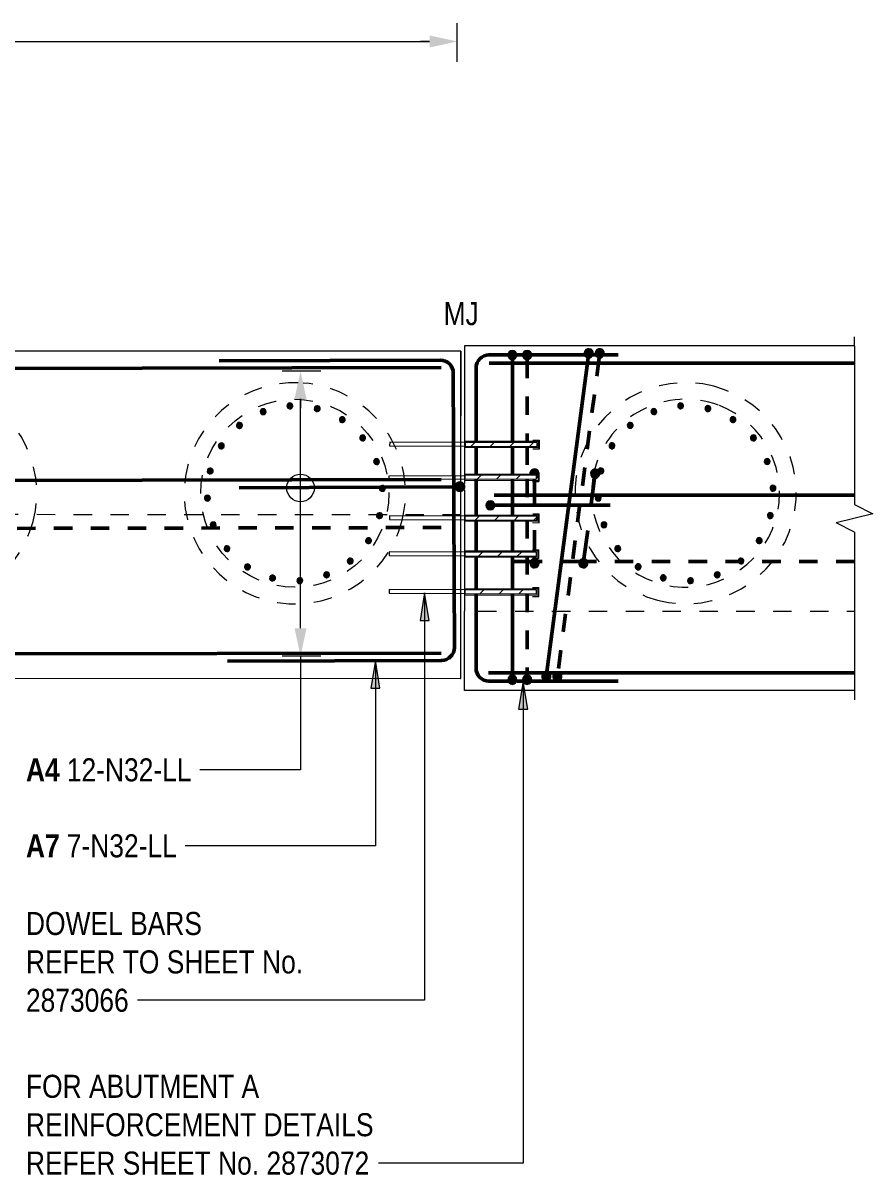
# Model space of a CAD drawing. Header units: metres. Extents: x 0 to 41, y -510 to 23.
# Drawn here: x 21.04 to 25.65, y -510.11 to -503.86 of the extents above; entities that cross this region are included whole.
import ezdxf

# ---------------------------------------------------------------- set-up
doc = ezdxf.new("R2010")
doc.units = ezdxf.units.M
doc.linetypes.add('JacobsDash', pattern=[0.0045, 0.003, -0.0015])
doc.linetypes.add('JacobsGridLine', pattern=[0.0145, 0.01, -0.001, 0.0025, -0.001])
for name, color, linetype, lineweight in [('A-ANNO-NOTE', 7, 'Continuous', 9), ('A-DETL', 7, 'Continuous', 13), ('A-DETL-GENF', 7, 'Continuous', 9), ('G-ANNO-TEXT', 7, 'Continuous', 9), ('S-BEAM', 7, 'Continuous', 50), ('S-FNDN', 7, 'Continuous', 50), ('S-GRID', 7, 'Continuous', 9)]:
    doc.layers.add(name, color=color, linetype=linetype, lineweight=lineweight)
doc.styles.add('Arial Narrow_5', font='ARIALN.TTF', dxfattribs={"height": 0.125})
doc.styles.add('Arial Narrow_B_2', font='ARIALNB.TTF', dxfattribs={"height": 0.125})
pattern_1 = [(45, (-151.88047, -1733.145), (-0.0530330086, 0.0530330086), [])]

# ---------------------------------------------------------------- blocks, each defined once
blk = doc.blocks.new('01_SFO_FRP_Pile_CastInPlace_CS_BR08 - CAST-IN-PLACE PILE - 1200-8660909-DRG-2873071 - ABUTMENT A1 REINFORCEMENT PLAN')
at = {"layer": 'S-FNDN', "color": 8, "linetype": 'JacobsDash', "lineweight": 18, "true_color": 0x808080}
for start, end in [(90, 270), (270, 90)]:
    blk.add_arc((0, 0), 0.6, start, end, dxfattribs=at)
blk = doc.blocks.new('01_SFO_FRP_Pile_CastInPlace_CS_BR08 - CAST-IN-PLACE PILE - 1200-8661114-DRG-2873071 - ABUTMENT A1 REINFORCEMENT PLAN')
at = {"layer": 'S-FNDN', "color": 8, "linetype": 'JacobsDash', "lineweight": 18, "true_color": 0x808080}
for start, end in [(90, 190.47538), (270, 90), (193.15458, 270)]:
    blk.add_arc((0, 0), 0.6, start, end, dxfattribs=at)
blk = doc.blocks.new('01_SFO_FRP_Pile_CastInPlace_CS_BR08 - CAST-IN-PLACE PILE - 1200-8661134-DRG-2873071 - ABUTMENT A1 REINFORCEMENT PLAN')
at = {"layer": 'S-FNDN', "color": 8, "linetype": 'JacobsDash', "lineweight": 18, "true_color": 0x808080}
for start, end in [(90, 270), (270, 90)]:
    blk.add_arc((0, 0), 0.6, start, end, dxfattribs=at)
blk = doc.blocks.new('03_SFR_ACS_Abutment_BR08_Retaining wall CS - ABUTMENT SOUTH WEST_B08-7985321-DRG-2873071 - ABUTMENT A1 REINFORCEMENT PLAN')
at = {"layer": 'S-BEAM', "lineweight": 13}
for p, q in [((1112.3325, -505.6375), (1102.353, -505.6342)), ((1112.3317, -505.6375), (1112.3314, -506.3429)), ((1112.3325, -505.6375), (1112.332, -505.6375)), ((1112.3323, -506.3431), (1112.3325, -505.6375)), ((1112.3314, -506.4019), (1112.3311, -507.4125)), ((1112.332, -507.4125), (1112.3323, -506.4017)), ((1102.3524, -507.4092), (1112.332, -507.4125)), ((1112.3311, -507.4125), (1112.332, -507.4125))]:
    blk.add_line(p, q, dxfattribs=at)
blk = doc.blocks.new('S_Det_Reinf_Bar Section_2D Grey - N32-6361576-DRG-2873071 - ABUTMENT A1 REINFORCEMENT PLAN')
at = {"layer": 'A-DETL-GENF', "true_color": 0x808080}
blk.add_hatch(color=8, dxfattribs=at).paths.add_polyline_path([(0.0041, -0.0155), (0.008, -0.0139), (0.0113, -0.0113), (0.0139, -0.008), (0.0155, -0.0041), (0.016, 0), (0.0155, 0.0041), (0.0139, 0.008), (0.0113, 0.0113), (0.008, 0.0139), (0.0041, 0.0155), (0, 0.016), (-0.0041, 0.0155), (-0.008, 0.0139), (-0.0113, 0.0113), (-0.0139, 0.008), (-0.0155, 0.0041), (-0.016, 0), (-0.0155, -0.0041), (-0.0139, -0.008), (-0.0113, -0.0113), (-0.008, -0.0139), (-0.0041, -0.0155), (0, -0.016)])
at = {"layer": 'A-DETL-GENF', "color": 8, "lineweight": 18, "true_color": 0x808080}
for start, end in [(360, 180), (180, 360)]:
    blk.add_arc((0, 0), 0.016, start, end, dxfattribs=at)
blk = doc.blocks.new('S_Det_Reinf_Bar Section_2D Grey - N32-V2-DRG-2873071 - ABUTMENT A1 REINFORCEMENT PLAN')
at = {"layer": 'A-DETL-GENF', "true_color": 0x808080}
blk.add_hatch(color=8, dxfattribs=at).paths.add_polyline_path([(0.0139, 0.008), (0.0113, 0.0113), (0.008, 0.0139), (0.0041, 0.0155), (-0.0018, 0.0158), (-0.0041, 0.0155), (-0.008, 0.0139), (-0.0113, 0.0113), (-0.0139, 0.008), (-0.0155, 0.0041), (-0.016, 0), (-0.0155, -0.0041), (-0.0139, -0.008), (-0.0113, -0.0113), (-0.008, -0.0139), (-0.0041, -0.0155), (0, -0.016), (0.0041, -0.0155), (0.008, -0.0139), (0.0113, -0.0113), (0.0139, -0.008), (0.0155, -0.0041), (0.016, 0), (0.0155, 0.0041)])
at = {"layer": 'A-DETL-GENF', "color": 8, "lineweight": 18, "true_color": 0x808080}
for start, end in [(360, 180), (180, 360)]:
    blk.add_arc((0, 0), 0.016, start, end, dxfattribs=at)
blk = doc.blocks.new('S_Det_Reinf_Bar Section_2D Grey - N32-V3-DRG-2873071 - ABUTMENT A1 REINFORCEMENT PLAN')
at = {"layer": 'A-DETL-GENF', "true_color": 0x808080}
blk.add_hatch(color=8, dxfattribs=at).paths.add_polyline_path([(0, 0.016), (-0.0041, 0.0155), (-0.008, 0.0139), (-0.0113, 0.0113), (-0.0139, 0.008), (-0.0155, 0.0041), (-0.016, 0), (-0.0155, -0.0041), (-0.0139, -0.008), (-0.0113, -0.0113), (-0.008, -0.0139), (-0.003, -0.0156), (0.0017, -0.0158), (0.0041, -0.0155), (0.008, -0.0139), (0.0113, -0.0113), (0.0139, -0.008), (0.0155, -0.0041), (0.016, 0), (0.0155, 0.0041), (0.0139, 0.008), (0.0113, 0.0113), (0.008, 0.0139), (0.0041, 0.0155)])
at = {"layer": 'A-DETL-GENF', "color": 8, "lineweight": 18, "true_color": 0x808080}
for start, end in [(360, 180), (180, 254.99614), (255, 360)]:
    blk.add_arc((0, 0), 0.016, start, end, dxfattribs=at)
blk = doc.blocks.new('S_Det_Reinf_Bar Section_2D Grey - N32-V4-DRG-2873071 - ABUTMENT A1 REINFORCEMENT PLAN')
at = {"layer": 'A-DETL-GENF', "true_color": 0x808080}
blk.add_hatch(color=8, dxfattribs=at).paths.add_polyline_path([(-0.0155, 0.0041), (-0.0158, -0.0017), (-0.0155, -0.0041), (-0.0139, -0.008), (-0.0113, -0.0113), (-0.008, -0.0139), (-0.0041, -0.0155), (0, -0.016), (0.0041, -0.0155), (0.008, -0.0139), (0.0113, -0.0113), (0.0139, -0.008), (0.0155, -0.0041), (0.016, 0), (0.0155, 0.0041), (0.0139, 0.008), (0.0113, 0.0113), (0.008, 0.0139), (0.0041, 0.0155), (0, 0.016), (-0.0041, 0.0155), (-0.008, 0.0139), (-0.0113, 0.0113), (-0.0139, 0.008)])
at = {"layer": 'A-DETL-GENF', "color": 8, "lineweight": 18, "true_color": 0x808080}
for start, end in [(360, 180), (180, 360)]:
    blk.add_arc((0, 0), 0.016, start, end, dxfattribs=at)
blk = doc.blocks.new('S_Det_Reinf_Bar Section_2D Grey - N32-V5-DRG-2873071 - ABUTMENT A1 REINFORCEMENT PLAN')
at = {"layer": 'A-DETL-GENF', "true_color": 0x808080}
blk.add_hatch(color=8, dxfattribs=at).paths.add_polyline_path([(-0.0155, -0.0041), (-0.0139, -0.008), (-0.0113, -0.0113), (-0.008, -0.0139), (-0.0041, -0.0155), (0, -0.016), (0.0041, -0.0155), (0.008, -0.0139), (0.0113, -0.0113), (0.0139, -0.008), (0.0155, -0.0041), (0.016, 0), (0.0155, 0.0041), (0.0139, 0.008), (0.0113, 0.0113), (0.0066, 0.0144), (0.0022, 0.0157), (0.0001, 0.0155), (-0.0029, 0.0107), (-0.0071, 0.0065), (-0.0132, 0.0031), (-0.0157, 0.0025), (-0.016, 0)])
at = {"layer": 'A-DETL-GENF', "color": 8, "lineweight": 18, "true_color": 0x808080}
for start, end in [(171.02457, 180), (180, 360), (360, 88.57779)]:
    blk.add_arc((0, 0), 0.016, start, end, dxfattribs=at)
blk = doc.blocks.new('CS_DET_Rebar Combined - Multiple Bar-7523974-DRG-2873071 - ABUTMENT A1 REINFORCEMENT PLAN')
at = {"layer": 'A-DETL-GENF', "true_color": 0xc7c7c7}
blk.add_hatch(color=9, dxfattribs=at).paths.add_polyline_path([(0, -0.025), (0.0065, -0.0241), (0.0125, -0.0217), (0.0177, -0.0177), (0.0217, -0.0125), (0.0241, -0.0065), (0.025, 0), (0.0241, 0.0065), (0.0217, 0.0125), (0.0177, 0.0177), (0.0125, 0.0217), (0.0065, 0.0241), (0, 0.025), (-0.0065, 0.0241), (-0.0125, 0.0217), (-0.0177, 0.0177), (-0.0217, 0.0125), (-0.0241, 0.0065), (-0.025, 0), (-0.0241, -0.0065), (-0.0217, -0.0125), (-0.0177, -0.0177), (-0.0125, -0.0217), (-0.0065, -0.0241)])
at = {"layer": 'A-DETL-GENF', "color": 252, "lineweight": 50, "true_color": 0x888888}
blk.add_line((0.025, 0), (0.65, 0), dxfattribs=at)
at = {"layer": 'A-DETL-GENF', "color": 252, "true_color": 0x888888}
for start, end in [(360, 180), (180, 360)]:
    blk.add_arc((0, 0), 0.025, start, end, dxfattribs=at)
blk = doc.blocks.new('CS_DET_Rebar Combined - Multiple Bar-6463039-DRG-2873071 - ABUTMENT A1 REINFORCEMENT PLAN')
at = {"layer": 'A-DETL-GENF', "true_color": 0xc7c7c7}
for points in [[(-0.025, 0), (-0.0241, -0.0065), (-0.0217, -0.0125), (-0.0177, -0.0177), (-0.0125, -0.0217), (-0.0065, -0.0241), (0, -0.025), (0.0065, -0.0241), (0.0125, -0.0217), (0.0177, -0.0177), (0.0217, -0.0125), (0.0241, -0.0065), (0.025, 0), (0.0241, 0.0065), (0.0217, 0.0125), (0.0177, 0.0177), (0.0125, 0.0217), (0.0065, 0.0241), (0, 0.025), (-0.0065, 0.0241), (-0.0125, 0.0217), (-0.0177, 0.0177), (-0.0217, 0.0125), (-0.0241, 0.0065)], [(1.7434, 0), (1.7442, -0.0065), (1.7467, -0.0125), (1.7507, -0.0177), (1.7559, -0.0217), (1.7619, -0.0241), (1.7684, -0.025), (1.7749, -0.0241), (1.7809, -0.0217), (1.7861, -0.0177), (1.79, -0.0125), (1.7925, -0.0065), (1.7934, 0), (1.7925, 0.0065), (1.79, 0.0125), (1.7861, 0.0177), (1.7809, 0.0217), (1.7749, 0.0241), (1.7684, 0.025), (1.7619, 0.0241), (1.7559, 0.0217), (1.7507, 0.0177), (1.7467, 0.0125), (1.7442, 0.0065)]]:
    blk.add_hatch(color=9, dxfattribs=at).paths.add_polyline_path(points)
at = {"layer": 'A-DETL-GENF', "color": 252, "lineweight": 50, "true_color": 0x888888}
blk.add_line((0.025, 0), (1.7434, 0), dxfattribs=at)
at = {"layer": 'A-DETL-GENF', "color": 252, "true_color": 0x888888}
for centre, start, end in [((0, 0), 360, 180), ((0, 0), 180, 360), ((1.7684, 0), 0, 180), ((1.7684, 0), 180, 360)]:
    blk.add_arc(centre, 0.025, start, end, dxfattribs=at)
blk = doc.blocks.new('CS_DET_Rebar Combined - Multiple Bar-7528289-DRG-2873071 - ABUTMENT A1 REINFORCEMENT PLAN')
at = {"layer": 'A-DETL-GENF', "color": 252, "lineweight": 50, "true_color": 0x888888}
blk.add_line((0, 0), (1.9553, 0), dxfattribs=at)
blk = doc.blocks.new('CS_DET_Rebar Combined - Multiple Bar-6463081-DRG-2873071 - ABUTMENT A1 REINFORCEMENT PLAN')
at = {"layer": 'A-DETL-GENF', "true_color": 0xc7c7c7}
for points in [[(-0.025, 0), (-0.0241, -0.0065), (-0.0217, -0.0125), (-0.0177, -0.0177), (-0.0125, -0.0217), (-0.0065, -0.0241), (0, -0.025), (0.0065, -0.0241), (0.0125, -0.0217), (0.0177, -0.0177), (0.0217, -0.0125), (0.0241, -0.0065), (0.025, 0), (0.0241, 0.0065), (0.0217, 0.0125), (0.0177, 0.0177), (0.0125, 0.0217), (0.0065, 0.0241), (0, 0.025), (-0.0065, 0.0241), (-0.0125, 0.0217), (-0.0177, 0.0177), (-0.0217, 0.0125), (-0.0241, 0.0065)], [(1.7434, 0), (1.7442, -0.0065), (1.7467, -0.0125), (1.7507, -0.0177), (1.7559, -0.0217), (1.7619, -0.0241), (1.7684, -0.025), (1.7749, -0.0241), (1.7809, -0.0217), (1.7861, -0.0177), (1.79, -0.0125), (1.7925, -0.0065), (1.7934, 0), (1.7925, 0.0065), (1.79, 0.0125), (1.7861, 0.0177), (1.7809, 0.0217), (1.7749, 0.0241), (1.7684, 0.025), (1.7619, 0.0241), (1.7559, 0.0217), (1.7507, 0.0177), (1.7467, 0.0125), (1.7442, 0.0065)]]:
    blk.add_hatch(color=9, dxfattribs=at).paths.add_polyline_path(points)
at = {"layer": 'A-DETL-GENF', "color": 252, "linetype": 'JacobsDash', "lineweight": 50, "true_color": 0x888888}
blk.add_line((1.7434, 0), (0.025, 0), dxfattribs=at)
at = {"layer": 'A-DETL-GENF', "color": 252, "true_color": 0x888888}
for centre, start, end in [((0, 0), 360, 180), ((0, 0), 180, 360), ((1.7684, 0), 0, 180), ((1.7684, 0), 180, 360)]:
    blk.add_arc(centre, 0.025, start, end, dxfattribs=at)
blk = doc.blocks.new('CS_DET_Rebar Combined - Multiple Bar-7528293-DRG-2873071 - ABUTMENT A1 REINFORCEMENT PLAN')
at = {"layer": 'A-DETL-GENF', "true_color": 0xc7c7c7}
for points in [[(-0.025, 0), (-0.0241, -0.0065), (-0.0217, -0.0125), (-0.0177, -0.0177), (-0.0125, -0.0217), (-0.0065, -0.0241), (0, -0.025), (0.0065, -0.0241), (0.0125, -0.0217), (0.0177, -0.0177), (0.0217, -0.0125), (0.0241, -0.0065), (0.025, 0), (0.0241, 0.0065), (0.0217, 0.0125), (0.0177, 0.0177), (0.0125, 0.0217), (0.0065, 0.0241), (0, 0.025), (-0.0065, 0.0241), (-0.0125, 0.0217), (-0.0177, 0.0177), (-0.0217, 0.0125), (-0.0241, 0.0065)], [(1.7369, 0), (1.7378, -0.0065), (1.7403, -0.0125), (1.7443, -0.0177), (1.7494, -0.0217), (1.7555, -0.0241), (1.7619, -0.025), (1.7684, -0.0241), (1.7744, -0.0217), (1.7796, -0.0177), (1.7836, -0.0125), (1.7861, -0.0065), (1.7869, 0), (1.7861, 0.0065), (1.7836, 0.0125), (1.7796, 0.0177), (1.7744, 0.0217), (1.7684, 0.0241), (1.7619, 0.025), (1.7555, 0.0241), (1.7494, 0.0217), (1.7443, 0.0177), (1.7403, 0.0125), (1.7378, 0.0065)]]:
    blk.add_hatch(color=9, dxfattribs=at).paths.add_polyline_path(points)
at = {"layer": 'A-DETL-GENF', "color": 252, "lineweight": 50, "true_color": 0x888888}
for p, q in [((0.025, 0), (0.4667, 0)), ((0.4867, 0), (0.6717, 0)), ((0.6917, 0), (0.8667, 0)), ((1.1096, 0), (1.2667, 0)), ((1.2867, 0), (1.7369, 0)), ((0.8867, 0), (1.0896, 0))]:
    blk.add_line(p, q, dxfattribs=at)
at = {"layer": 'A-DETL-GENF', "color": 252, "true_color": 0x888888}
for centre, start, end in [((0, 0), 360, 180), ((0, 0), 180, 360), ((1.7619, 0), 0, 180), ((1.7619, 0), 180, 360)]:
    blk.add_arc(centre, 0.025, start, end, dxfattribs=at)
blk = doc.blocks.new('CS_DET_Rebar Combined - Multiple Bar-7528295-DRG-2873071 - ABUTMENT A1 REINFORCEMENT PLAN')
at = {"layer": 'A-DETL-GENF', "true_color": 0xc7c7c7}
for points in [[(-0.025, 0), (-0.0241, -0.0065), (-0.0217, -0.0125), (-0.0177, -0.0177), (-0.0125, -0.0217), (-0.0065, -0.0241), (0, -0.025), (0.0065, -0.0241), (0.0125, -0.0217), (0.0177, -0.0177), (0.0217, -0.0125), (0.0241, -0.0065), (0.025, 0), (0.0241, 0.0065), (0.0217, 0.0125), (0.0177, 0.0177), (0.0125, 0.0217), (0.0065, 0.0241), (0, 0.025), (-0.0065, 0.0241), (-0.0125, 0.0217), (-0.0177, 0.0177), (-0.0217, 0.0125), (-0.0241, 0.0065)], [(1.7369, 0), (1.7378, -0.0065), (1.7403, -0.0125), (1.7443, -0.0177), (1.7494, -0.0217), (1.7555, -0.0241), (1.7619, -0.025), (1.7684, -0.0241), (1.7744, -0.0217), (1.7796, -0.0177), (1.7836, -0.0125), (1.7861, -0.0065), (1.7869, 0), (1.7861, 0.0065), (1.7836, 0.0125), (1.7796, 0.0177), (1.7744, 0.0217), (1.7684, 0.0241), (1.7619, 0.025), (1.7555, 0.0241), (1.7494, 0.0217), (1.7443, 0.0177), (1.7403, 0.0125), (1.7378, 0.0065)]]:
    blk.add_hatch(color=9, dxfattribs=at).paths.add_polyline_path(points)
at = {"layer": 'A-DETL-GENF', "color": 252, "linetype": 'JacobsDash', "lineweight": 50, "true_color": 0x888888}
for p, q in [((0.4664, 0), (0.025, 0)), ((0.6714, 0), (0.4864, 0)), ((0.8664, 0), (0.6914, 0)), ((1.0899, 0), (0.8864, 0)), ((1.2664, 0), (1.1099, 0)), ((1.7369, 0), (1.2864, 0))]:
    blk.add_line(p, q, dxfattribs=at)
at = {"layer": 'A-DETL-GENF', "color": 252, "true_color": 0x888888}
for centre, start, end in [((0, 0), 360, 180), ((0, 0), 180, 360), ((1.7619, 0), 0, 180), ((1.7619, 0), 180, 360)]:
    blk.add_arc(centre, 0.025, start, end, dxfattribs=at)
blk = doc.blocks.new('CS_DET_Rebar Combined - Multiple Bar-7528314-DRG-2873071 - ABUTMENT A1 REINFORCEMENT PLAN')
at = {"layer": 'A-DETL-GENF', "color": 252, "linetype": 'JacobsDash', "lineweight": 50, "true_color": 0x888888}
for p, q in [((0.1904, 0), (0, 0)), ((0.4555, 0), (0.236, 0)), ((1.9489, 0), (0.5013, 0))]:
    blk.add_line(p, q, dxfattribs=at)
blk = doc.blocks.new('CS_DET_Rebar Combined - Multiple Bar-6463435-DRG-2873071 - ABUTMENT A1 REINFORCEMENT PLAN')
at = {"layer": 'A-DETL-GENF', "true_color": 0xc7c7c7}
blk.add_hatch(color=9, dxfattribs=at).paths.add_polyline_path([(-0.025, 0), (-0.0241, -0.0065), (-0.0217, -0.0125), (-0.0177, -0.0177), (-0.0125, -0.0217), (-0.0065, -0.0241), (0, -0.025), (0.0065, -0.0241), (0.0125, -0.0217), (0.0177, -0.0177), (0.0217, -0.0125), (0.0241, -0.0065), (0.025, 0), (0.0241, 0.0065), (0.0217, 0.0125), (0.0177, 0.0177), (0.0125, 0.0217), (0.0065, 0.0241), (0, 0.025), (-0.0065, 0.0241), (-0.0125, 0.0217), (-0.0177, 0.0177), (-0.0217, 0.0125), (-0.0241, 0.0065)])
at = {"layer": 'A-DETL-GENF', "color": 252, "lineweight": 50, "true_color": 0x888888}
blk.add_line((0.025, 0), (0.18, 0), dxfattribs=at)
at = {"layer": 'A-DETL-GENF', "color": 252, "true_color": 0x888888}
for start, end in [(360, 180), (180, 360)]:
    blk.add_arc((0, 0), 0.025, start, end, dxfattribs=at)
blk = doc.blocks.new('CS_DET_Rebar Combined - Multiple Bar-6463445-DRG-2873071 - ABUTMENT A1 REINFORCEMENT PLAN')
at = {"layer": 'A-DETL-GENF', "true_color": 0xc7c7c7}
blk.add_hatch(color=9, dxfattribs=at).paths.add_polyline_path([(0.025, 0), (0.0241, 0.0065), (0.0217, 0.0125), (0.0177, 0.0177), (0.0125, 0.0217), (0.0065, 0.0241), (0, 0.025), (-0.0065, 0.0241), (-0.0125, 0.0217), (-0.0177, 0.0177), (-0.0217, 0.0125), (-0.0241, 0.0065), (-0.025, 0), (-0.0241, -0.0065), (-0.0217, -0.0125), (-0.0177, -0.0177), (-0.0125, -0.0217), (-0.0065, -0.0241), (0, -0.025), (0.0065, -0.0241), (0.0125, -0.0217), (0.0177, -0.0177), (0.0217, -0.0125), (0.0241, -0.0065)])
at = {"layer": 'A-DETL-GENF', "color": 252, "lineweight": 50, "true_color": 0x888888}
blk.add_line((0.025, 0), (0.18, 0), dxfattribs=at)
at = {"layer": 'A-DETL-GENF', "color": 252, "true_color": 0x888888}
for start, end in [(0, 180), (180, 360)]:
    blk.add_arc((0, 0), 0.025, start, end, dxfattribs=at)
blk = doc.blocks.new('CS_DET_Rebar Combined - Multiple Bar-V6-DRG-2873071 - ABUTMENT A1 REINFORCEMENT PLAN')
at = {"layer": 'A-DETL-GENF', "true_color": 0xc7c7c7}
blk.add_hatch(color=9, dxfattribs=at).paths.add_polyline_path([(-0.025, 0), (-0.0241, -0.0065), (-0.0217, -0.0125), (-0.0177, -0.0177), (-0.0125, -0.0217), (-0.0065, -0.0241), (0, -0.025), (0.0065, -0.0241), (0.0125, -0.0217), (0.0177, -0.0177), (0.0217, -0.0125), (0.0241, -0.0065), (0.025, 0), (0.0241, 0.0065), (0.0217, 0.0125), (0.0177, 0.0177), (0.0125, 0.0217), (0.0065, 0.0241), (0, 0.025), (-0.0065, 0.0241), (-0.0125, 0.0217), (-0.0177, 0.0177), (-0.0217, 0.0125), (-0.0241, 0.0065)])
at = {"layer": 'A-DETL-GENF', "color": 252, "lineweight": 50, "true_color": 0x888888}
for p, q in [((0.025, 0), (0.0395, 0)), ((0.0595, 0), (0.18, 0))]:
    blk.add_line(p, q, dxfattribs=at)
at = {"layer": 'A-DETL-GENF', "color": 252, "true_color": 0x888888}
for start, end in [(360, 180), (180, 360)]:
    blk.add_arc((0, 0), 0.025, start, end, dxfattribs=at)
blk = doc.blocks.new('CS_DET_Rebar Combined - Multiple Bar-V7-DRG-2873071 - ABUTMENT A1 REINFORCEMENT PLAN')
at = {"layer": 'A-DETL-GENF', "true_color": 0xc7c7c7}
blk.add_hatch(color=9, dxfattribs=at).paths.add_polyline_path([(0.0221, 0.0114), (0.0217, 0.0125), (0.0177, 0.0177), (0.0125, 0.0217), (0.0065, 0.0241), (0, 0.025), (-0.0065, 0.0241), (-0.0125, 0.0217), (-0.0182, 0.017), (-0.0217, 0.0125), (-0.0241, 0.0065), (-0.025, 0), (-0.0241, -0.0065), (-0.0217, -0.0125), (-0.0177, -0.0177), (-0.0125, -0.0217), (-0.0065, -0.0241), (0, -0.025), (0.0084, -0.0233), (0.0086, -0.0233), (0.0084, 0.0113), (0.0213, 0.0114)])
at = {"layer": 'A-DETL-GENF', "color": 252, "lineweight": 50, "true_color": 0x888888}
blk.add_line((0.0285, 0), (0.18, 0), dxfattribs=at)
at = {"layer": 'A-DETL-GENF', "color": 252, "true_color": 0x888888}
for start, end in [(27.23386, 180), (180, 290.2238)]:
    blk.add_arc((0, 0), 0.025, start, end, dxfattribs=at)
blk = doc.blocks.new('ReinfDot - Dot-7931258-DRG-2873071 - ABUTMENT A1 REINFORCEMENT PLAN')
at = {"layer": 'A-DETL-GENF'}
blk.add_hatch(color=256, dxfattribs=at).paths.add_polyline_path([(0, 0.03), (-0.0078, 0.029), (-0.015, 0.026), (-0.0212, 0.0212), (-0.026, 0.015), (-0.029, 0.0078), (-0.03, 0), (-0.029, -0.0078), (-0.026, -0.015), (-0.0212, -0.0212), (-0.015, -0.026), (-0.0078, -0.029), (0, -0.03), (0.0078, -0.029), (0.015, -0.026), (0.0212, -0.0212), (0.026, -0.015), (0.029, -0.0078), (0.03, 0), (0.029, 0.0078), (0.026, 0.015), (0.0212, 0.0212), (0.015, 0.026), (0.0078, 0.029)])
blk = doc.blocks.new('T2DExtentArrowReinf2 - Extent-7962354-DRG-2873071 - ABUTMENT A1 REINFORCEMENT PLAN')
at = {"layer": 'A-DETL-GENF'}
for p, q in [((0.15, 0), (9.7802, 0)), ((9.9302, -0.11), (9.9302, 0))]:
    blk.add_line(p, q, dxfattribs=at)
blk = doc.blocks.new('T2DExtentArrowReinf2 - Extent-7962356-DRG-2873071 - ABUTMENT A1 REINFORCEMENT PLAN')
at = {"layer": 'A-DETL-GENF'}
for p, q in [((0, 0.01), (0, -0.11)), ((0.15, 0), (0.3931, 0)), ((0.4238, 0), (1.395, 0)), ((1.545, -0.11), (1.545, 0))]:
    blk.add_line(p, q, dxfattribs=at)
blk = doc.blocks.new('BreakLine - BreakLine-7934069-DRG-2873071 - ABUTMENT A1 REINFORCEMENT PLAN')
at = {"layer": 'A-DETL-GENF', "lineweight": 13}
for p, q in [((0, 0), (0.86, 0)), ((1.01, 0), (1.87, 0))]:
    blk.add_line(p, q, dxfattribs=at)
blk = doc.blocks.new('S_Det_Reinf_Bar Section_2D Grey - N32-V10-DRG-2873071 - ABUTMENT A1 REINFORCEMENT PLAN')
at = {"layer": 'A-DETL-GENF', "true_color": 0x808080}
blk.add_hatch(color=8, dxfattribs=at).paths.add_polyline_path([(0.0139, 0.008), (0.0113, 0.0113), (0.0079, 0.0139), (0.0041, 0.0155), (0, 0.016), (-0.0041, 0.0155), (-0.008, 0.0139), (-0.0113, 0.0113), (-0.0139, 0.008), (-0.0155, 0.0041), (-0.0158, -0.0013), (-0.0155, -0.0041), (-0.0139, -0.008), (-0.0113, -0.0113), (-0.008, -0.0139), (-0.0041, -0.0155), (0, -0.016), (0.0041, -0.0155), (0.008, -0.0139), (0.0113, -0.0113), (0.0139, -0.008), (0.0155, -0.0041), (0.016, 0), (0.0155, 0.0041)])
at = {"layer": 'A-DETL-GENF', "color": 8, "lineweight": 18, "true_color": 0x808080}
for start, end in [(360, 180), (180, 360)]:
    blk.add_arc((0, 0), 0.016, start, end, dxfattribs=at)
blk = doc.blocks.new('S_Det_Reinf_Bar Section_2D Grey - N32-V11-DRG-2873071 - ABUTMENT A1 REINFORCEMENT PLAN')
at = {"layer": 'A-DETL-GENF', "true_color": 0x808080}
blk.add_hatch(color=8, dxfattribs=at).paths.add_polyline_path([(-0.0155, -0.0041), (-0.0139, -0.008), (-0.0113, -0.0113), (-0.008, -0.0139), (-0.0041, -0.0155), (0, -0.016), (0.0041, -0.0155), (0.008, -0.0139), (0.0113, -0.0113), (0.0139, -0.008), (0.0155, -0.0041), (0.016, 0), (0.0155, 0.0041), (0.0139, 0.008), (0.0113, 0.0113), (0.008, 0.0139), (0.0041, 0.0155), (-0.0001, 0.016), (-0.0041, 0.0155), (-0.008, 0.0139), (-0.0113, 0.0113), (-0.0139, 0.008), (-0.0155, 0.0041), (-0.016, 0)])
at = {"layer": 'A-DETL-GENF', "color": 8, "lineweight": 18, "true_color": 0x808080}
for start, end in [(360, 180), (180, 360)]:
    blk.add_arc((0, 0), 0.016, start, end, dxfattribs=at)
blk = doc.blocks.new('S_Det_Reinf_Bar Section_2D Grey - N32-V12-DRG-2873071 - ABUTMENT A1 REINFORCEMENT PLAN')
at = {"layer": 'A-DETL-GENF', "true_color": 0x808080}
blk.add_hatch(color=8, dxfattribs=at).paths.add_polyline_path([(-0.0113, -0.0113), (-0.008, -0.0139), (-0.0041, -0.0155), (0.0009, -0.0159), (0.0041, -0.0155), (0.008, -0.0139), (0.0113, -0.0113), (0.0139, -0.008), (0.0155, -0.0041), (0.016, 0), (0.0155, 0.0041), (0.0139, 0.008), (0.0113, 0.0113), (0.008, 0.0139), (0.0041, 0.0155), (0, 0.016), (-0.0041, 0.0155), (-0.008, 0.0139), (-0.0113, 0.0113), (-0.0139, 0.008), (-0.0155, 0.0041), (-0.016, 0), (-0.0155, -0.0041), (-0.0139, -0.008)])
at = {"layer": 'A-DETL-GENF', "color": 8, "lineweight": 18, "true_color": 0x808080}
for start, end in [(360, 180), (180, 360)]:
    blk.add_arc((0, 0), 0.016, start, end, dxfattribs=at)

msp = doc.modelspace()

# ---------------------------------------------------------------- hatches: boundary and pattern name
at = {"layer": 'A-ANNO-NOTE', "lineweight": 5}
for points in [[(23.2427, -503.9892), (23.3927, -503.9567), (23.2427, -503.9242)], [(22.5751, -505.8959), (22.5426, -505.7459), (22.5101, -505.8959), (22.5704, -505.8959)], [(22.5426, -507.2909), (22.5751, -507.1409), (22.5101, -507.1409)]]:
    msp.add_hatch(color=256, dxfattribs=at).paths.add_polyline_path(points)
at = {"layer": 'A-DETL-GENF'}
h = msp.add_hatch(dxfattribs=at)
h.set_pattern_fill('FP_1', color=256, style=0, pattern_type=2)
h.set_pattern_definition(pattern_1)
h.paths.add_polyline_path([(23.826, -506.1537), (23.8261, -506.1337), (23.4361, -506.1321), (23.436, -506.1521), (23.4991, -506.1524)])
h = msp.add_hatch(dxfattribs=at)
h.set_pattern_fill('FP_1', color=256, style=0, pattern_type=2)
h.set_pattern_definition(pattern_1)
h.paths.add_polyline_path([(23.433, -506.3313), (23.823, -506.3298), (23.8229, -506.3098), (23.4329, -506.3113)])
h = msp.add_hatch(dxfattribs=at)
h.set_pattern_fill('FP_1', color=256, style=0, pattern_type=2)
h.set_pattern_definition(pattern_1)
h.paths.add_polyline_path([(23.8245, -506.5537), (23.8245, -506.5337), (23.4345, -506.5321), (23.4345, -506.5521), (23.4991, -506.5524)])
h = msp.add_hatch(dxfattribs=at)
h.set_pattern_fill('FP_1', color=256, style=0, pattern_type=2)
h.set_pattern_definition(pattern_1)
h.paths.add_polyline_path([(23.8229, -506.7486), (23.823, -506.7286), (23.433, -506.7271), (23.4329, -506.7471), (23.4991, -506.7474)])
h = msp.add_hatch(dxfattribs=at)
h.set_pattern_fill('FP_1', color=256, style=0, pattern_type=2)
h.set_pattern_definition(pattern_1)
h.paths.add_polyline_path([(23.8229, -506.9536), (23.823, -506.9336), (23.433, -506.9321), (23.4329, -506.9521), (23.4991, -506.9524)])
at = {"layer": 'G-ANNO-TEXT'}
for points in [[(23.2157, -506.9489), (23.1906, -507.0989), (23.2408, -507.0989)], [(22.9484, -507.3164), (22.9233, -507.4664), (22.9735, -507.4664)], [(23.7504, -507.4296), (23.7253, -507.5796), (23.7755, -507.5796)]]:
    msp.add_hatch(color=256, dxfattribs=at).paths.add_polyline_path(points)

# ---------------------------------------------------------------- linework, layer by layer
at = {"layer": 'A-ANNO-NOTE'}
for p, q in [((23.3927, -504.0567), (23.3927, -503.8567)), ((23.2427, -503.9567), (23.1927, -503.9567)), ((22.6426, -505.7459), (22.4426, -505.7459)), ((22.5426, -505.8959), (22.5426, -505.9459)), ((22.5426, -507.1409), (22.5426, -507.0909)), ((22.4426, -507.2909), (22.6426, -507.2909))]:
    msp.add_line(p, q, dxfattribs=at)
at = {"layer": 'A-ANNO-NOTE', "lineweight": 13}
for p, q in [((25.5473, -505.6092), (25.5473, -505.5592)), ((25.5473, -506.4692), (25.6473, -506.5192)), ((25.6473, -506.5192), (25.4473, -506.5692)), ((25.5473, -506.6192), (25.4473, -506.5692)), ((25.5473, -507.4792), (25.5473, -507.5292))]:
    msp.add_line(p, q, dxfattribs=at)
at = {"layer": 'A-ANNO-NOTE'}
msp.add_circle((22.5426, -506.3792), 0.075, dxfattribs=at)
at = {"layer": 'A-DETL', "lineweight": 50}
for p, q in [((22.1009, -505.6903), (23.3009, -505.6856)), ((23.3053, -505.7261), (13.5653, -505.7451)), ((23.3712, -505.7553), (23.377, -507.2451)), ((23.3053, -506.3341), (13.5653, -506.3531)), ((22.2103, -506.3782), (22.9715, -506.3753)), ((23.0006, -506.3752), (23.377, -506.3737)), ((23.3053, -507.2751), (13.5653, -507.2941)), ((23.3073, -507.3154), (22.1473, -507.3199))]:
    msp.add_line(p, q, dxfattribs=at)
at = {"layer": 'A-DETL', "color": 252, "lineweight": 50, "true_color": 0x888888}
for p, q in [((23.6666, -505.6579), (23.5646, -505.6579)), ((23.5662, -505.7029), (25.5473, -505.7029)), ((23.7466, -505.6579), (23.7166, -505.6579)), ((24.0824, -505.6579), (23.7966, -505.6579)), ((24.1424, -505.6579), (24.1288, -505.6579)), ((24.2646, -505.6579), (24.1888, -505.6579)), ((23.4946, -505.7279), (23.4946, -506.1324)), ((23.4946, -506.1524), (23.4946, -506.3111)), ((23.4946, -506.3311), (23.4946, -506.5324)), ((23.4946, -506.5524), (23.4946, -506.7274)), ((23.4946, -506.7474), (23.4946, -506.9324)), ((23.4946, -506.9524), (23.4946, -507.3579)), ((23.562, -507.3829), (25.5473, -507.3829)), ((23.5646, -507.4279), (23.6681, -507.4279)), ((23.7151, -507.4279), (23.7481, -507.4279)), ((23.7951, -507.4279), (24.2646, -507.4279))]:
    msp.add_line(p, q, dxfattribs=at)
at = {"layer": 'A-DETL', "lineweight": 9}
for p, q in [((23.0261, -506.1305), (23.026, -506.1505)), ((23.026, -506.1505), (23.436, -506.1521)), ((23.4361, -506.1321), (23.0261, -506.1305)), ((23.436, -506.1521), (23.4361, -506.1321)), ((23.4362, -506.1246), (23.8339, -506.1262)), ((23.8338, -506.1602), (23.8339, -506.1262)), ((23.436, -506.1586), (23.8338, -506.1602)), ((23.0229, -506.3129), (23.4329, -506.3113)), ((23.023, -506.3329), (23.0229, -506.3129)), ((23.433, -506.3313), (23.023, -506.3329)), ((23.4329, -506.3048), (23.8306, -506.3033)), ((23.4329, -506.3113), (23.433, -506.3313)), ((23.433, -506.3388), (23.8308, -506.3372)), ((23.8306, -506.3033), (23.8308, -506.3372)), ((23.4345, -506.5321), (23.0245, -506.5305)), ((23.0245, -506.5305), (23.0245, -506.5505)), ((23.4346, -506.5246), (23.8323, -506.5262)), ((23.8322, -506.5602), (23.8323, -506.5262)), ((23.0245, -506.5505), (23.4345, -506.5521)), ((23.4345, -506.5521), (23.4345, -506.5321)), ((23.4346, -506.5586), (23.8322, -506.5602)), ((23.023, -506.7255), (23.0229, -506.7455)), ((23.0229, -506.7455), (23.4329, -506.7471)), ((23.433, -506.7271), (23.023, -506.7255)), ((23.4329, -506.7471), (23.433, -506.7271)), ((23.4329, -506.7536), (23.8306, -506.7552)), ((23.433, -506.7196), (23.8308, -506.7212)), ((23.8306, -506.7552), (23.8308, -506.7212)), ((23.023, -506.9305), (23.0229, -506.9505)), ((23.0229, -506.9505), (23.4329, -506.9521)), ((23.433, -506.9321), (23.023, -506.9305)), ((23.4329, -506.9521), (23.433, -506.9321)), ((23.4329, -506.9586), (23.8306, -506.9602)), ((23.433, -506.9246), (23.8308, -506.9262)), ((23.8306, -506.9602), (23.8308, -506.9262))]:
    msp.add_line(p, q, dxfattribs=at)
at = {"layer": 'A-DETL'}
for p, q in [((23.4361, -506.1321), (23.436, -506.1521)), ((23.436, -506.1521), (23.826, -506.1537)), ((23.8261, -506.1337), (23.4361, -506.1321)), ((23.8033, -506.1196), (23.8389, -506.1197)), ((23.826, -506.1537), (23.8261, -506.1337)), ((23.8387, -506.1677), (23.8389, -506.1197)), ((23.8031, -506.1675), (23.8387, -506.1677)), ((23.8229, -506.3098), (23.4329, -506.3113)), ((23.4329, -506.3113), (23.433, -506.3313)), ((23.433, -506.3313), (23.823, -506.3298)), ((23.8, -506.2959), (23.8356, -506.2957)), ((23.8002, -506.3438), (23.8358, -506.3437)), ((23.823, -506.3298), (23.8229, -506.3098)), ((23.8356, -506.2957), (23.8358, -506.3437)), ((23.8017, -506.5196), (23.8374, -506.5197)), ((23.8372, -506.5677), (23.8374, -506.5197)), ((23.4345, -506.5321), (23.4345, -506.5521)), ((23.8245, -506.5337), (23.4345, -506.5321)), ((23.4345, -506.5521), (23.8245, -506.5537)), ((23.8016, -506.5675), (23.8372, -506.5677)), ((23.8245, -506.5537), (23.8245, -506.5337)), ((23.8002, -506.7146), (23.8358, -506.7147)), ((23.8356, -506.7627), (23.8358, -506.7147)), ((23.433, -506.7271), (23.4329, -506.7471)), ((23.4329, -506.7471), (23.8229, -506.7486)), ((23.823, -506.7286), (23.433, -506.7271)), ((23.8, -506.7625), (23.8356, -506.7627)), ((23.8229, -506.7486), (23.823, -506.7286)), ((23.433, -506.9321), (23.4329, -506.9521)), ((23.4329, -506.9521), (23.8229, -506.9536)), ((23.823, -506.9336), (23.433, -506.9321)), ((23.8, -506.9675), (23.8356, -506.9677)), ((23.8002, -506.9196), (23.8358, -506.9197)), ((23.8229, -506.9536), (23.823, -506.9336)), ((23.8356, -506.9677), (23.8358, -506.9197))]:
    msp.add_line(p, q, dxfattribs=at)
at = {"layer": 'A-DETL', "linetype": 'JacobsDash', "lineweight": 50}
msp.add_line((23.3053, -506.5941), (13.5653, -506.6131), dxfattribs=at)
at = {"layer": 'A-DETL', "color": 8, "linetype": 'JacobsDash', "lineweight": 18, "true_color": 0x808080}
msp.add_line((23.5062, -507.0479), (25.5473, -507.0479), dxfattribs=at)
at = {"layer": 'A-DETL', "color": 8, "linetype": 'JacobsDash', "lineweight": 9, "true_color": 0x808080}
msp.add_circle((22.5119, -506.4083), 0.51, dxfattribs=at)
at = {"layer": 'A-DETL', "lineweight": 50}
for centre, start, end in [((23.3012, -505.7556), 0.22351, 90.22352), ((23.307, -507.2454), 270.22352, 0.22351)]:
    msp.add_arc(centre, 0.07, start, end, dxfattribs=at)
at = {"layer": 'A-DETL', "color": 252, "lineweight": 50, "true_color": 0x888888}
for centre, start, end in [((23.5646, -505.7279), 89.99999, 179.99999), ((23.5646, -507.3579), 179.99999, 269.99999)]:
    msp.add_arc(centre, 0.07, start, end, dxfattribs=at)
at = {"layer": 'A-DETL', "color": 8, "linetype": 'JacobsDash', "lineweight": 9, "true_color": 0x808080}
for start, end in [(69.58528, 165.04951), (170.46067, 69.58528)]:
    msp.add_arc((24.6311, -506.4077), 0.51, start, end, dxfattribs=at)
at = {"layer": 'G-ANNO-TEXT'}
for p, q in [((23.2157, -506.9489), (23.1906, -507.0989)), ((23.2408, -507.0989), (23.2157, -506.9489)), ((23.2157, -506.9489), (23.2157, -509.1592)), ((23.1906, -507.0989), (23.2408, -507.0989)), ((22.5418, -507.292), (22.5418, -507.9088)), ((22.9484, -507.3164), (22.9233, -507.4664)), ((22.9735, -507.4664), (22.9484, -507.3164)), ((22.9484, -507.3164), (22.9484, -508.321)), ((22.9233, -507.4664), (22.9735, -507.4664)), ((23.7504, -507.4296), (23.7253, -507.5796)), ((23.7755, -507.5796), (23.7504, -507.4296)), ((23.7504, -507.4296), (23.7504, -510.0428)), ((23.7253, -507.5796), (23.7755, -507.5796)), ((22.1133, -507.9088), (21.9962, -507.9088)), ((22.5418, -507.9088), (22.1133, -507.9088)), ((21.9739, -508.321), (21.9169, -508.321)), ((22.9484, -508.321), (21.9739, -508.321)), ((22.8051, -509.1592), (21.6589, -509.1592)), ((23.2157, -509.1592), (22.8051, -509.1592)), ((23.2905, -510.0428), (22.9653, -510.0428)), ((23.7504, -510.0428), (23.2905, -510.0428))]:
    msp.add_line(p, q, dxfattribs=at)
at = {"layer": 'S-BEAM', "lineweight": 13}
for p, q in [((25.5473, -505.6079), (23.4317, -505.6079)), ((23.4317, -505.6079), (23.4317, -506.3559)), ((23.4317, -506.3889), (23.4317, -507.0479)), ((23.432, -507.4779), (23.432, -507.0479)), ((25.5473, -507.4779), (23.432, -507.4779))]:
    msp.add_line(p, q, dxfattribs=at)
at = {"layer": 'S-GRID', "linetype": 'JacobsGridLine', "lineweight": 18}
msp.add_line((23.4118, -506.525), (12.0724, -506.5213), dxfattribs=at)

# ---------------------------------------------------------------- block references
at = {"layer": 'A-DETL-GENF'}
msp.add_blockref('T2DExtentArrowReinf2 - Extent-7962354-DRG-2873071 - ABUTMENT A1 REINFORCEMENT PLAN', (13.4625, -503.9567), dxfattribs=at)
at = {"layer": 'A-DETL-GENF', "color": 252, "true_color": 0x888888}
for name, p, rotation in [('CS_DET_Rebar Combined - Multiple Bar-7528293-DRG-2873071 - ABUTMENT A1 REINFORCEMENT PLAN', (23.6916, -507.4199), 90.00000000000547), ('CS_DET_Rebar Combined - Multiple Bar-7528295-DRG-2873071 - ABUTMENT A1 REINFORCEMENT PLAN', (23.7716, -507.4199), 90.00000000000547), ('CS_DET_Rebar Combined - Multiple Bar-6463039-DRG-2873071 - ABUTMENT A1 REINFORCEMENT PLAN', (23.8758, -507.4021), 82.53369676710999), ('CS_DET_Rebar Combined - Multiple Bar-6463081-DRG-2873071 - ABUTMENT A1 REINFORCEMENT PLAN', (23.9358, -507.4021), 82.53369676710999), ('CS_DET_Rebar Combined - Multiple Bar-V7-DRG-2873071 - ABUTMENT A1 REINFORCEMENT PLAN', (23.8116, -506.3013), 270.0000000000376), ('CS_DET_Rebar Combined - Multiple Bar-6463445-DRG-2873071 - ABUTMENT A1 REINFORCEMENT PLAN', (24.1406, -506.3013), 262.533696767127), ('CS_DET_Rebar Combined - Multiple Bar-V6-DRG-2873071 - ABUTMENT A1 REINFORCEMENT PLAN', (23.8116, -506.7881), 89.99999999998543), ('CS_DET_Rebar Combined - Multiple Bar-6463435-DRG-2873071 - ABUTMENT A1 REINFORCEMENT PLAN', (24.0768, -506.7881), 82.53369676710999)]:
    msp.add_blockref(name, p, dxfattribs=dict(at, rotation=rotation))
at = {"layer": 'A-DETL-GENF'}
for name, p, rotation in [('BreakLine - BreakLine-7934069-DRG-2873071 - ABUTMENT A1 REINFORCEMENT PLAN', (25.5473, -505.6092), 270.0000000001246), ('T2DExtentArrowReinf2 - Extent-7962356-DRG-2873071 - ABUTMENT A1 REINFORCEMENT PLAN', (22.5426, -507.2909), 89.99999999999787), ('ReinfDot - Dot-7931258-DRG-2873071 - ABUTMENT A1 REINFORCEMENT PLAN', (23.4068, -506.3724), 180.2235102374145)]:
    msp.add_blockref(name, p, dxfattribs=dict(at, rotation=rotation))
at = {"layer": 'A-DETL-GENF', "color": 8, "true_color": 0x808080}
for name, p, rotation in [('S_Det_Reinf_Bar Section_2D Grey - N32-6361576-DRG-2873071 - ABUTMENT A1 REINFORCEMENT PLAN', (22.3399, -505.9655), 21.22388888902767), ('S_Det_Reinf_Bar Section_2D Grey - N32-6361576-DRG-2873071 - ABUTMENT A1 REINFORCEMENT PLAN', (22.4851, -505.934), 3.223888889022546), ('S_Det_Reinf_Bar Section_2D Grey - N32-6361576-DRG-2873071 - ABUTMENT A1 REINFORCEMENT PLAN', (22.633, -505.949), 345.2238888891193), ('S_Det_Reinf_Bar Section_2D Grey - N32-6361576-DRG-2873071 - ABUTMENT A1 REINFORCEMENT PLAN', (24.4591, -505.965), 21.22388888902769), ('S_Det_Reinf_Bar Section_2D Grey - N32-6361576-DRG-2873071 - ABUTMENT A1 REINFORCEMENT PLAN', (24.6043, -505.9335), 3.223888889022546), ('S_Det_Reinf_Bar Section_2D Grey - N32-6361576-DRG-2873071 - ABUTMENT A1 REINFORCEMENT PLAN', (24.7522, -505.9484), 345.2238888891193), ('S_Det_Reinf_Bar Section_2D Grey - N32-V12-DRG-2873071 - ABUTMENT A1 REINFORCEMENT PLAN', (22.2115, -506.0403), 39.22388888903279), ('S_Det_Reinf_Bar Section_2D Grey - N32-6361576-DRG-2873071 - ABUTMENT A1 REINFORCEMENT PLAN', (22.769, -506.0089), 327.2238888891142), ('S_Det_Reinf_Bar Section_2D Grey - N32-6361576-DRG-2873071 - ABUTMENT A1 REINFORCEMENT PLAN', (24.3307, -506.0398), 39.22388888903279), ('S_Det_Reinf_Bar Section_2D Grey - N32-6361576-DRG-2873071 - ABUTMENT A1 REINFORCEMENT PLAN', (24.8882, -506.0084), 327.2238888891142), ('S_Det_Reinf_Bar Section_2D Grey - N32-6361576-DRG-2873071 - ABUTMENT A1 REINFORCEMENT PLAN', (22.8798, -506.1079), 309.2238888891091), ('S_Det_Reinf_Bar Section_2D Grey - N32-6361576-DRG-2873071 - ABUTMENT A1 REINFORCEMENT PLAN', (24.999, -506.1074), 309.2238888891091), ('S_Det_Reinf_Bar Section_2D Grey - N32-6361576-DRG-2873071 - ABUTMENT A1 REINFORCEMENT PLAN', (22.1125, -506.1511), 57.22388888903787), ('S_Det_Reinf_Bar Section_2D Grey - N32-6361576-DRG-2873071 - ABUTMENT A1 REINFORCEMENT PLAN', (24.2317, -506.1506), 57.22388888903787), ('S_Det_Reinf_Bar Section_2D Grey - N32-6361576-DRG-2873071 - ABUTMENT A1 REINFORCEMENT PLAN', (22.9546, -506.2363), 291.223888889104), ('S_Det_Reinf_Bar Section_2D Grey - N32-6361576-DRG-2873071 - ABUTMENT A1 REINFORCEMENT PLAN', (25.0738, -506.2358), 291.223888889104), ('S_Det_Reinf_Bar Section_2D Grey - N32-V11-DRG-2873071 - ABUTMENT A1 REINFORCEMENT PLAN', (22.0526, -506.2871), 75.22388888904297), ('S_Det_Reinf_Bar Section_2D Grey - N32-V5-DRG-2873071 - ABUTMENT A1 REINFORCEMENT PLAN', (24.1718, -506.2866), 75.22388888904297), ('S_Det_Reinf_Bar Section_2D Grey - N32-6361576-DRG-2873071 - ABUTMENT A1 REINFORCEMENT PLAN', (22.9861, -506.3816), 273.2238888890989), ('S_Det_Reinf_Bar Section_2D Grey - N32-6361576-DRG-2873071 - ABUTMENT A1 REINFORCEMENT PLAN', (25.1053, -506.381), 273.2238888890989), ('S_Det_Reinf_Bar Section_2D Grey - N32-6361576-DRG-2873071 - ABUTMENT A1 REINFORCEMENT PLAN', (22.0376, -506.435), 93.22388888904806), ('S_Det_Reinf_Bar Section_2D Grey - N32-6361576-DRG-2873071 - ABUTMENT A1 REINFORCEMENT PLAN', (24.1568, -506.4345), 93.22388888904806), ('S_Det_Reinf_Bar Section_2D Grey - N32-6361576-DRG-2873071 - ABUTMENT A1 REINFORCEMENT PLAN', (22.9711, -506.5294), 255.2238888890938), ('S_Det_Reinf_Bar Section_2D Grey - N32-6361576-DRG-2873071 - ABUTMENT A1 REINFORCEMENT PLAN', (25.0904, -506.5289), 255.2238888890938), ('S_Det_Reinf_Bar Section_2D Grey - N32-6361576-DRG-2873071 - ABUTMENT A1 REINFORCEMENT PLAN', (22.0691, -506.5802), 111.2238888890531), ('S_Det_Reinf_Bar Section_2D Grey - N32-V4-DRG-2873071 - ABUTMENT A1 REINFORCEMENT PLAN', (24.1883, -506.5797), 111.2238888890531), ('S_Det_Reinf_Bar Section_2D Grey - N32-V10-DRG-2873071 - ABUTMENT A1 REINFORCEMENT PLAN', (22.9112, -506.6654), 237.2238888890888), ('S_Det_Reinf_Bar Section_2D Grey - N32-V2-DRG-2873071 - ABUTMENT A1 REINFORCEMENT PLAN', (25.0304, -506.6649), 237.2238888890888), ('S_Det_Reinf_Bar Section_2D Grey - N32-6361576-DRG-2873071 - ABUTMENT A1 REINFORCEMENT PLAN', (22.1439, -506.7086), 129.2238888890582), ('S_Det_Reinf_Bar Section_2D Grey - N32-6361576-DRG-2873071 - ABUTMENT A1 REINFORCEMENT PLAN', (24.2631, -506.7081), 129.2238888890582), ('S_Det_Reinf_Bar Section_2D Grey - N32-6361576-DRG-2873071 - ABUTMENT A1 REINFORCEMENT PLAN', (22.8122, -506.7762), 219.2238888890837), ('S_Det_Reinf_Bar Section_2D Grey - N32-6361576-DRG-2873071 - ABUTMENT A1 REINFORCEMENT PLAN', (24.9314, -506.7757), 219.2238888890837), ('S_Det_Reinf_Bar Section_2D Grey - N32-6361576-DRG-2873071 - ABUTMENT A1 REINFORCEMENT PLAN', (22.2547, -506.8076), 147.2238888890633), ('S_Det_Reinf_Bar Section_2D Grey - N32-6361576-DRG-2873071 - ABUTMENT A1 REINFORCEMENT PLAN', (22.6838, -506.8511), 201.2238888890786), ('S_Det_Reinf_Bar Section_2D Grey - N32-6361576-DRG-2873071 - ABUTMENT A1 REINFORCEMENT PLAN', (24.3739, -506.8071), 147.2238888890633), ('S_Det_Reinf_Bar Section_2D Grey - N32-6361576-DRG-2873071 - ABUTMENT A1 REINFORCEMENT PLAN', (24.803, -506.8505), 201.2238888890786), ('S_Det_Reinf_Bar Section_2D Grey - N32-6361576-DRG-2873071 - ABUTMENT A1 REINFORCEMENT PLAN', (22.3907, -506.8676), 165.2238888890684), ('S_Det_Reinf_Bar Section_2D Grey - N32-6361576-DRG-2873071 - ABUTMENT A1 REINFORCEMENT PLAN', (22.5386, -506.8825), 183.2238888890734), ('S_Det_Reinf_Bar Section_2D Grey - N32-6361576-DRG-2873071 - ABUTMENT A1 REINFORCEMENT PLAN', (24.5099, -506.867), 165.2238888890684), ('S_Det_Reinf_Bar Section_2D Grey - N32-V3-DRG-2873071 - ABUTMENT A1 REINFORCEMENT PLAN', (24.6578, -506.882), 183.2238888890734)]:
    msp.add_blockref(name, p, dxfattribs=dict(at, rotation=rotation))
at = {"layer": 'A-DETL-GENF', "color": 252, "true_color": 0x888888}
for name, p in [('CS_DET_Rebar Combined - Multiple Bar-7523974-DRG-2873071 - ABUTMENT A1 REINFORCEMENT PLAN', (23.5721, -506.4734)), ('CS_DET_Rebar Combined - Multiple Bar-7528289-DRG-2873071 - ABUTMENT A1 REINFORCEMENT PLAN', (23.592, -506.4184)), ('CS_DET_Rebar Combined - Multiple Bar-7528314-DRG-2873071 - ABUTMENT A1 REINFORCEMENT PLAN', (23.5984, -506.7784))]:
    msp.add_blockref(name, p, dxfattribs=at)
at = {"layer": 'S-BEAM', "lineweight": 13}
msp.add_blockref('03_SFR_ACS_Abutment_BR08_Retaining wall CS - ABUTMENT SOUTH WEST_B08-7985321-DRG-2873071 - ABUTMENT A1 REINFORCEMENT PLAN', (-1088.9205, 0), dxfattribs=at)
at = {"layer": 'S-FNDN', "color": 8, "linetype": 'JacobsDash', "lineweight": 18, "true_color": 0x808080}
for name, p, rotation in [('01_SFO_FRP_Pile_CastInPlace_CS_BR08 - CAST-IN-PLACE PILE - 1200-8661134-DRG-2873071 - ABUTMENT A1 REINFORCEMENT PLAN', (20.5119, -506.4084), 255.223888888889), ('01_SFO_FRP_Pile_CastInPlace_CS_BR08 - CAST-IN-PLACE PILE - 1200-8661114-DRG-2873071 - ABUTMENT A1 REINFORCEMENT PLAN', (22.5119, -506.4083), 255.223888888889), ('01_SFO_FRP_Pile_CastInPlace_CS_BR08 - CAST-IN-PLACE PILE - 1200-8660909-DRG-2873071 - ABUTMENT A1 REINFORCEMENT PLAN', (24.6311, -506.4077), 345.2238888888885)]:
    msp.add_blockref(name, p, dxfattribs=dict(at, rotation=rotation))

# ---------------------------------------------------------------- texts
at = {"layer": 'G-ANNO-TEXT', "char_height": 0.125, "attachment_point": 1, "bg_fill": 3, "box_fill_scale": 1, "bg_fill_color": 256, "bg_fill_transparency": 0}
for s, insert, style in [('A4', (21.0533, -507.8463), 'Arial Narrow_B_2'), ('A7 ', (21.0533, -508.2585), 'Arial Narrow_B_2'), ('DOWEL BARS ', (21.0533, -508.68), 'Arial Narrow_5'), ('REFER TO SHEET No. ', (21.0533, -508.8884), 'Arial Narrow_5'), ('2873066', (21.0533, -509.0967), 'Arial Narrow_5'), ('FOR ABUTMENT A ', (21.0533, -509.5636), 'Arial Narrow_5'), ('REINFORCEMENT DETAILS', (21.0533, -509.7719), 'Arial Narrow_5'), ('REFER SHEET No. 2873072', (21.0533, -509.9803), 'Arial Narrow_5')]:
    msp.add_mtext(s, dxfattribs=dict(at, insert=insert, style=style))

# ---------------------------------------------------------------- next in the draw order: texts
at = {"layer": 'G-ANNO-TEXT', "char_height": 0.125, "attachment_point": 1, "style": 'Arial Narrow_5', "bg_fill": 3, "box_fill_scale": 1, "bg_fill_color": 256, "bg_fill_transparency": 0}
for s, insert in [('MJ', (23.3184, -505.371)), (' 12-N32-LL', (21.2352, -507.8463)), ('7-N32-LL', (21.2748, -508.2585))]:
    msp.add_mtext(s, dxfattribs=dict(at, insert=insert))

doc.saveas('drawing.dxf')
